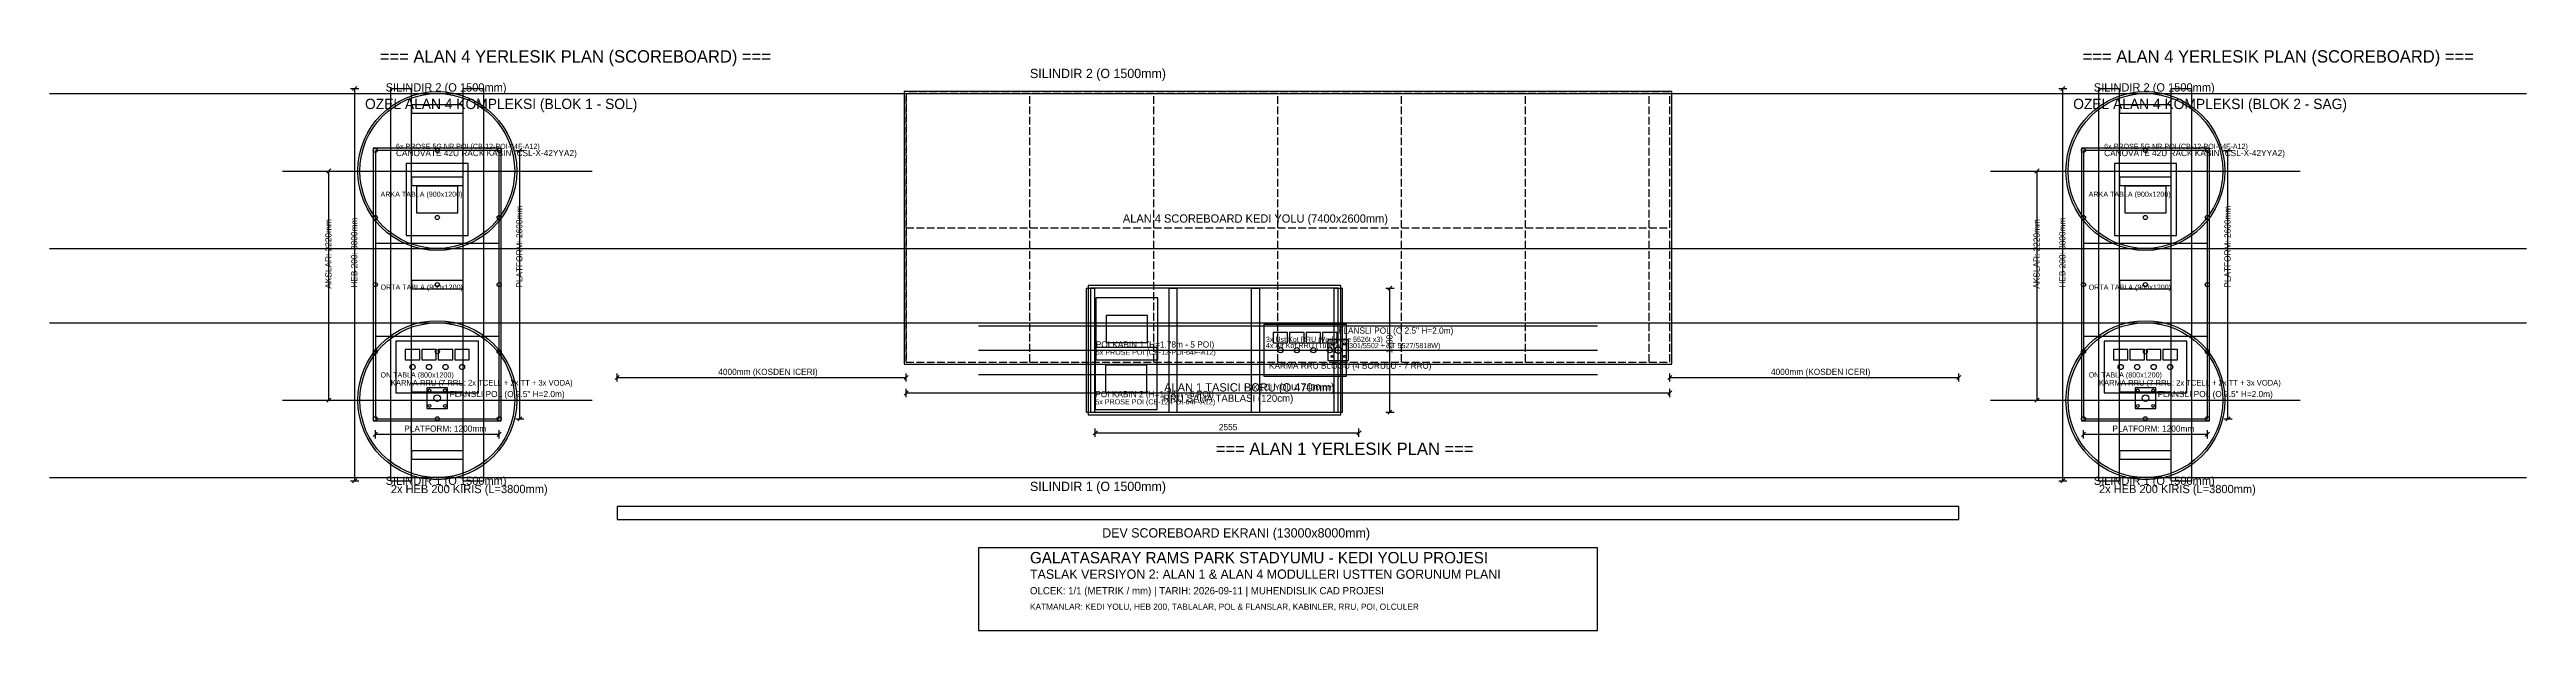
# Model space of a CAD drawing. Header units: millimetres. Extents: x -12000 to 12000, y -3900 to 1726.
import ezdxf

# ---------------------------------------------------------------- set-up
doc = ezdxf.new("R2010")
doc.units = ezdxf.units.MM
doc.linetypes.add('DASHED', pattern=[100, 75, -25])
for name, color, linetype in [('CELIK_KIRISLER_HEB200', 1, 'CONTINUOUS'), ('FLANSLI_POL_DONANIMI', 3, 'CONTINUOUS'), ('GUVENLIK_KORKULUKLARI', 2, 'CONTINUOUS'), ('KABINLER_42U_20U', 6, 'CONTINUOUS'), ('KEDI_YOLU_REFERANS', 8, 'DASHED'), ('OLCUKLER', 2, 'CONTINUOUS'), ('PLATFORM_TABLALARI', 7, 'CONTINUOUS'), ('POI_MODULLERI', 30, 'CONTINUOUS'), ('RRU_EKIPMANLARI', 5, 'CONTINUOUS'), ('TASICI_BORULAR_SILINDIRLER', 4, 'CONTINUOUS'), ('YAZILAR_ETIKETLER', 7, 'CONTINUOUS')]:
    doc.layers.add(name, color=color, linetype=linetype)

msp = doc.modelspace()

# ---------------------------------------------------------------- linework, layer by layer
at = {"layer": 'CELIK_KIRISLER_HEB200'}
for p, q in [((-8693, -2450), (-8693, 1350)), ((-8693, 1350), (-8493, 1350)), ((-8493, -2450), (-8493, 1350)), ((-7993, -2450), (-7993, 1350)), ((-7993, 1350), (-7793, 1350)), ((-7793, -2450), (-7793, 1350)), ((7858, -2450), (7858, 1350)), ((7858, 1350), (8058, 1350)), ((8058, -2450), (8058, 1350)), ((8558, -2450), (8558, 1350)), ((8558, 1350), (8758, 1350)), ((8758, -2450), (8758, 1350)), ((-7993, 1190), (-8493, 1190)), ((-8493, 1190), (-8493, 1110)), ((-8493, 1110), (-7993, 1110)), ((-7993, 1110), (-7993, 1190)), ((8558, 1190), (8058, 1190)), ((8058, 1190), (8058, 1110)), ((8058, 1110), (8558, 1110)), ((8558, 1110), (8558, 1190)), ((-7993, 490), (-8493, 490)), ((-8493, 490), (-8493, 410)), ((-7993, 410), (-7993, 490)), ((8558, 490), (8058, 490)), ((8058, 490), (8058, 410)), ((8558, 410), (8558, 490)), ((-8493, 410), (-7993, 410)), ((8058, 410), (8558, 410)), ((-7993, -510), (-8493, -510)), ((-8493, -510), (-8493, -590)), ((-8493, -590), (-7993, -590)), ((-7993, -590), (-7993, -510)), ((-1952.5, -1785.5), (-1952.5, -585.5)), ((-1952.5, -585.5), (-1872.5, -585.5)), ((-1872.5, -1785.5), (-1872.5, -585.5)), ((-1152.5, -1785.5), (-1152.5, -585.5)), ((-1152.5, -585.5), (-1072.5, -585.5)), ((-1072.5, -1785.5), (-1072.5, -585.5)), ((-352.5, -1785.5), (-352.5, -585.5)), ((-352.5, -585.5), (-272.5, -585.5)), ((-272.5, -1785.5), (-272.5, -585.5)), ((447.5, -1785.5), (447.5, -585.5)), ((447.5, -585.5), (527.5, -585.5)), ((527.5, -1785.5), (527.5, -585.5)), ((8558, -510), (8058, -510)), ((8058, -510), (8058, -590)), ((8058, -590), (8558, -590)), ((8558, -590), (8558, -510)), ((-7993, -1510), (-8493, -1510)), ((-8493, -1510), (-8493, -1590)), ((-8493, -1590), (-7993, -1590)), ((-7993, -1590), (-7993, -1510)), ((8558, -1510), (8058, -1510)), ((8058, -1510), (8058, -1590)), ((8058, -1590), (8558, -1590)), ((8558, -1590), (8558, -1510)), ((-1952.5, -1785.5), (-1872.5, -1785.5)), ((-1152.5, -1785.5), (-1072.5, -1785.5)), ((-352.5, -1785.5), (-272.5, -1785.5)), ((447.5, -1785.5), (527.5, -1785.5)), ((-7993, -2160), (-8493, -2160)), ((-8493, -2160), (-8493, -2240)), ((-7993, -2240), (-7993, -2160)), ((8558, -2160), (8058, -2160)), ((8058, -2160), (8058, -2240)), ((8558, -2240), (8558, -2160)), ((-8493, -2240), (-7993, -2240)), ((8058, -2240), (8558, -2240)), ((-8693, -2450), (-8493, -2450)), ((-7993, -2450), (-7793, -2450)), ((7858, -2450), (8058, -2450)), ((8558, -2450), (8758, -2450)), ((6500, -2700), (-6500, -2700)), ((-6500, -2700), (-6500, -2825)), ((-6500, -2825), (6500, -2825)), ((6500, -2825), (6500, -2700))]:
    msp.add_line(p, q, dxfattribs=at)
for centre in [(-8243, 550), (8308, 550), (-8243, -1670), (8308, -1670)]:
    msp.add_circle(centre, 770, dxfattribs=at)
at = {"layer": 'FLANSLI_POL_DONANIMI'}
for p, q in [((587.5, -1085.5), (387.5, -1085.5)), ((387.5, -1085.5), (387.5, -1285.5)), ((587.5, -1285.5), (587.5, -1085.5)), ((387.5, -1285.5), (587.5, -1285.5)), ((-8143, -1550), (-8343, -1550)), ((-8343, -1550), (-8343, -1750)), ((-8143, -1750), (-8143, -1550)), ((8408, -1550), (8208, -1550)), ((8208, -1550), (8208, -1750)), ((8408, -1750), (8408, -1550)), ((-8343, -1750), (-8143, -1750)), ((8208, -1750), (8408, -1750))]:
    msp.add_line(p, q, dxfattribs=at)
for centre, radius in [((427.5, -1125.5), 10), ((487.5, -1185.5), 31.8), ((547.5, -1125.5), 10), ((427.5, -1245.5), 10), ((547.5, -1245.5), 10), ((-8318, -1575), 14), ((-8243, -1650), 31.8), ((-8168, -1575), 14), ((8233, -1575), 14), ((8308, -1650), 31.8), ((8383, -1575), 14), ((-8318, -1725), 14), ((-8168, -1725), 14), ((8233, -1725), 14), ((8383, -1725), 14)]:
    msp.add_circle(centre, radius, dxfattribs=at)
at = {"layer": 'GUVENLIK_KORKULUKLARI'}
for p, q in [((3720, 1320), (-3720, 1320)), ((-3720, 1320), (-3720, -1320)), ((3720, -1320), (3720, 1320)), ((-7623, 770), (-8863, 770)), ((-8863, 770), (-8863, -1870)), ((-7623, -1870), (-7623, 770)), ((8928, 770), (7688, 770)), ((7688, 770), (7688, -1870)), ((8928, -1870), (8928, 770)), ((512.5, -560.5), (-1937.5, -560.5)), ((-1937.5, -560.5), (-1937.5, -1810.5)), ((512.5, -1810.5), (512.5, -560.5)), ((-3720, -1320), (3720, -1320)), ((-8863, -1870), (-7623, -1870)), ((-1937.5, -1810.5), (512.5, -1810.5)), ((7688, -1870), (8928, -1870))]:
    msp.add_line(p, q, dxfattribs=at)
for centre in [(-8843, 750), (-8243, 750), (-7643, 750), (7708, 750), (8308, 750), (8908, 750), (-8843, 100), (-8243, 100), (-7643, 100), (7708, 100), (8308, 100), (8908, 100), (-8843, -550), (-8243, -550), (-7643, -550), (7708, -550), (8308, -550), (8908, -550), (-8843, -1200), (-8243, -1200), (-7643, -1200), (7708, -1200), (8308, -1200), (8908, -1200), (-8843, -1850), (-8243, -1850), (-7643, -1850), (7708, -1850), (8308, -1850), (8908, -1850)]:
    msp.add_circle(centre, 20, dxfattribs=at)
at = {"layer": 'KABINLER_42U_20U'}
for p, q in [((-7943, 624), (-8543, 624)), ((-8543, 624), (-8543, -76)), ((-7943, -76), (-7943, 624)), ((8608, 624), (8008, 624)), ((8008, 624), (8008, -76)), ((8608, -76), (8608, 624)), ((-8543, -76), (-7943, -76)), ((8008, -76), (8608, -76)), ((-1262.7, -679.9), (-1862.7, -679.9)), ((-1862.7, -679.9), (-1862.7, -1279.9)), ((-1262.7, -1279.9), (-1262.7, -679.9)), ((-1267.3, -1160.6), (-1867.3, -1160.6)), ((-1867.3, -1160.6), (-1867.3, -1760.6)), ((-1267.3, -1760.6), (-1267.3, -1160.6)), ((-1862.7, -1279.9), (-1262.7, -1279.9)), ((-1867.3, -1760.6), (-1267.3, -1760.6))]:
    msp.add_line(p, q, dxfattribs=at)
at = {"layer": 'KEDI_YOLU_REFERANS'}
for p, q in [((3700, 1300), (-3700, 1300)), ((-3700, 1300), (-3700, -1300)), ((-3700, -1300), (-3700, 1300)), ((-2500, -1300), (-2500, 1300)), ((-1300, -1300), (-1300, 1300)), ((-100, -1300), (-100, 1300)), ((1100, -1300), (1100, 1300)), ((2300, -1300), (2300, 1300)), ((3500, -1300), (3500, 1300)), ((3700, -1300), (3700, 1300)), ((-3700, 0), (3700, 0)), ((-3700, -1300), (3700, -1300))]:
    msp.add_line(p, q, dxfattribs=at)
at = {"layer": 'OLCUKLER'}
for p, q in [((-9083, 1350), (-9003, 1350)), ((-9063, 1330), (-9023, 1370)), ((-9043, -2450), (-9043, 1350)), ((7468, 1350), (7548, 1350)), ((7488, 1330), (7528, 1370)), ((7508, -2450), (7508, 1350)), ((-7483, 750), (-7403, 750)), ((-7463, 730), (-7423, 770)), ((-7443, -1850), (-7443, 750)), ((9068, 750), (9148, 750)), ((9088, 730), (9128, 770)), ((9108, -1850), (9108, 750)), ((-9333, 550), (-9253, 550)), ((-9313, 530), (-9273, 570)), ((-9293, -1670), (-9293, 550)), ((7218, 550), (7298, 550)), ((7238, 530), (7278, 570)), ((7258, -1670), (7258, 550)), ((947.5, -585.5), (1027.5, -585.5)), ((967.5, -605.5), (1007.5, -565.5)), ((987.5, -1785.5), (987.5, -585.5)), ((-6520, -1470), (-6480, -1430)), ((-6500, -1490), (-6500, -1410)), ((-3720, -1470), (-3680, -1430)), ((-3700, -1490), (-3700, -1410)), ((3680, -1470), (3720, -1430)), ((3700, -1490), (3700, -1410)), ((6480, -1470), (6520, -1430)), ((6500, -1490), (6500, -1410)), ((-9333, -1670), (-9253, -1670)), ((-9313, -1690), (-9273, -1650)), ((-6500, -1450), (-3700, -1450)), ((-3720, -1620), (-3680, -1580)), ((-3700, -1640), (-3700, -1560)), ((-3700, -1600), (3700, -1600)), ((3680, -1620), (3720, -1580)), ((3700, -1450), (6500, -1450)), ((3700, -1640), (3700, -1560)), ((7218, -1670), (7298, -1670)), ((7238, -1690), (7278, -1650)), ((-7483, -1850), (-7403, -1850)), ((-7463, -1870), (-7423, -1830)), ((947.5, -1785.5), (1027.5, -1785.5)), ((967.5, -1805.5), (1007.5, -1765.5)), ((9068, -1850), (9148, -1850)), ((9088, -1870), (9128, -1830)), ((-8863, -2020), (-8823, -1980)), ((-8843, -2040), (-8843, -1960)), ((-8843, -2000), (-7643, -2000)), ((-7663, -2020), (-7623, -1980)), ((-7643, -2040), (-7643, -1960)), ((-1887.3, -2005.5), (-1847.3, -1965.5)), ((-1867.3, -2025.5), (-1867.3, -1945.5)), ((-1867.3, -1985.5), (687.5, -1985.5)), ((667.5, -2005.5), (707.5, -1965.5)), ((687.5, -2025.5), (687.5, -1945.5)), ((7688, -2020), (7728, -1980)), ((7708, -2040), (7708, -1960)), ((7708, -2000), (8908, -2000)), ((8888, -2020), (8928, -1980)), ((8908, -2040), (8908, -1960)), ((-9083, -2450), (-9003, -2450)), ((-9063, -2470), (-9023, -2430)), ((7468, -2450), (7548, -2450)), ((7488, -2470), (7528, -2430))]:
    msp.add_line(p, q, dxfattribs=at)
at = {"layer": 'PLATFORM_TABLALARI'}
for p, q in [((-7643, 750), (-8843, 750)), ((-8843, 750), (-8843, -1850)), ((-7643, -1850), (-7643, 750)), ((8908, 750), (7708, 750)), ((7708, 750), (7708, -1850)), ((8908, -1850), (8908, 750)), ((-8843, -150), (-7643, -150)), ((7708, -150), (8908, -150)), ((487.5, -585.5), (-1912.5, -585.5)), ((-1912.5, -585.5), (-1912.5, -1785.5)), ((487.5, -1785.5), (487.5, -585.5)), ((-8843, -1050), (-7643, -1050)), ((7708, -1050), (8908, -1050)), ((-8843, -1850), (-7643, -1850)), ((-1912.5, -1785.5), (487.5, -1785.5)), ((7708, -1850), (8908, -1850))]:
    msp.add_line(p, q, dxfattribs=at)
at = {"layer": 'POI_MODULLERI'}
for p, q in [((-8043, 404), (-8443, 404)), ((-8443, 404), (-8443, 144)), ((-8043, 144), (-8043, 404)), ((8508, 404), (8108, 404)), ((8108, 404), (8108, 144)), ((8508, 144), (8508, 404)), ((-8443, 144), (-8043, 144)), ((8108, 144), (8508, 144)), ((-1362.7, -849.9), (-1762.7, -849.9)), ((-1762.7, -849.9), (-1762.7, -1109.9)), ((-1362.7, -1109.9), (-1362.7, -849.9)), ((-1762.7, -1109.9), (-1362.7, -1109.9)), ((-1367.3, -1330.6), (-1767.3, -1330.6)), ((-1767.3, -1330.6), (-1767.3, -1590.6)), ((-1367.3, -1590.6), (-1367.3, -1330.6)), ((-1767.3, -1590.6), (-1367.3, -1590.6))]:
    msp.add_line(p, q, dxfattribs=at)
at = {"layer": 'RRU_EKIPMANLARI'}
for p, q in [((565.8, -935.5), (-234.2, -935.5)), ((-234.2, -935.5), (-234.2, -1435.5)), ((565.8, -1435.5), (565.8, -935.5)), ((-7843, -1098.4), (-8643, -1098.4)), ((-8643, -1098.4), (-8643, -1598.4)), ((-8413, -1178.4), (-8553, -1178.4)), ((-8553, -1178.4), (-8553, -1278.4)), ((-8413, -1278.4), (-8413, -1178.4)), ((-8253, -1178.4), (-8393, -1178.4)), ((-8393, -1178.4), (-8393, -1278.4)), ((-8253, -1278.4), (-8253, -1178.4)), ((-8093, -1178.4), (-8233, -1178.4)), ((-8233, -1178.4), (-8233, -1278.4)), ((-8093, -1278.4), (-8093, -1178.4)), ((-7933, -1178.4), (-8073, -1178.4)), ((-8073, -1178.4), (-8073, -1278.4)), ((-7933, -1278.4), (-7933, -1178.4)), ((-7843, -1598.4), (-7843, -1098.4)), ((-4.2, -1015.5), (-144.2, -1015.5)), ((-144.2, -1015.5), (-144.2, -1115.5)), ((-144.2, -1115.5), (-4.2, -1115.5)), ((-4.2, -1115.5), (-4.2, -1015.5)), ((155.8, -1015.5), (15.8, -1015.5)), ((15.8, -1015.5), (15.8, -1115.5)), ((15.8, -1115.5), (155.8, -1115.5)), ((155.8, -1115.5), (155.8, -1015.5)), ((315.8, -1015.5), (175.8, -1015.5)), ((175.8, -1015.5), (175.8, -1115.5)), ((175.8, -1115.5), (315.8, -1115.5)), ((315.8, -1115.5), (315.8, -1015.5)), ((475.8, -1015.5), (335.8, -1015.5)), ((335.8, -1015.5), (335.8, -1115.5)), ((335.8, -1115.5), (475.8, -1115.5)), ((475.8, -1115.5), (475.8, -1015.5)), ((8708, -1098.4), (7908, -1098.4)), ((7908, -1098.4), (7908, -1598.4)), ((8138, -1178.4), (7998, -1178.4)), ((7998, -1178.4), (7998, -1278.4)), ((8138, -1278.4), (8138, -1178.4)), ((8298, -1178.4), (8158, -1178.4)), ((8158, -1178.4), (8158, -1278.4)), ((8298, -1278.4), (8298, -1178.4)), ((8458, -1178.4), (8318, -1178.4)), ((8318, -1178.4), (8318, -1278.4)), ((8458, -1278.4), (8458, -1178.4)), ((8618, -1178.4), (8478, -1178.4)), ((8478, -1178.4), (8478, -1278.4)), ((8618, -1278.4), (8618, -1178.4)), ((8708, -1598.4), (8708, -1098.4)), ((-8553, -1278.4), (-8413, -1278.4)), ((-8393, -1278.4), (-8253, -1278.4)), ((-8233, -1278.4), (-8093, -1278.4)), ((-8073, -1278.4), (-7933, -1278.4)), ((-234.2, -1435.5), (565.8, -1435.5)), ((7998, -1278.4), (8138, -1278.4)), ((8158, -1278.4), (8298, -1278.4)), ((8318, -1278.4), (8458, -1278.4)), ((8478, -1278.4), (8618, -1278.4)), ((-8643, -1598.4), (-7843, -1598.4)), ((7908, -1598.4), (8708, -1598.4))]:
    msp.add_line(p, q, dxfattribs=at)
for centre in [(-74.2, -1185.5), (85.8, -1185.5), (245.8, -1185.5), (405.8, -1185.5), (-8483, -1348.4), (-8323, -1348.4), (-8163, -1348.4), (-8003, -1348.4), (8068, -1348.4), (8228, -1348.4), (8388, -1348.4), (8548, -1348.4)]:
    msp.add_circle(centre, 25, dxfattribs=at)
at = {"layer": 'TASICI_BORULAR_SILINDIRLER'}
for p, q in [((-12000, 1300), (12000, 1300)), ((-9743, 550), (-6743, 550)), ((6808, 550), (9808, 550)), ((-12000, -200), (12000, -200)), ((-12000, -920), (12000, -920)), ((-3000, -950.5), (3000, -950.5)), ((-3000, -1185.5), (3000, -1185.5)), ((-3000, -1420.5), (3000, -1420.5)), ((-9743, -1670), (-6743, -1670)), ((6808, -1670), (9808, -1670)), ((-12000, -2420), (12000, -2420))]:
    msp.add_line(p, q, dxfattribs=at)
for centre in [(-8243, 550), (8308, 550), (-8243, -1670), (8308, -1670)]:
    msp.add_circle(centre, 750, dxfattribs=at)
at = {"layer": 'YAZILAR_ETIKETLER'}
for p, q in [((3000, -3100), (-3000, -3100)), ((-3000, -3100), (-3000, -3900)), ((3000, -3900), (3000, -3100)), ((-3000, -3900), (3000, -3900))]:
    msp.add_line(p, q, dxfattribs=at)

# ---------------------------------------------------------------- texts
at = {"layer": 'CELIK_KIRISLER_HEB200'}
for s, height, p in [('2x HEB 200 KIRIS (L=3800mm)', 80, (-8693, -2570)), ('2x HEB 200 KIRIS (L=3800mm)', 80, (7858, -2570)), ('DEV SCOREBOARD EKRANI (13000x8000mm)', 90, (-1800, -3000))]:
    msp.add_text(s, height=height, dxfattribs=at).set_placement(p)
at = {"layer": 'FLANSLI_POL_DONANIMI'}
for p in [(487.5, -1025.5), (-8123, -1640), (8428, -1640)]:
    msp.add_text('FLANSLI POL (O 2.5" H=2.0m)', height=60, dxfattribs=at).set_placement(p)
at = {"layer": 'KABINLER_42U_20U'}
for s, p in [('CANOVATE 42U RACK KABIN (CSL-X-42YYA2)', (-8643, 694)), ('CANOVATE 42U RACK KABIN (CSL-X-42YYA2)', (7908, 694)), ('POI KABIN 1 (H=1.78m - 5 POI)', (-1862.7, -1159.9)), ('POI KABIN 2 (H=1.78m - 5 POI)', (-1867.3, -1640.6))]:
    msp.add_text(s, height=60, dxfattribs=at).set_placement(p)
at = {"layer": 'KEDI_YOLU_REFERANS'}
msp.add_text('ALAN 4 SCOREBOARD KEDI YOLU (7400x2600mm)', height=80, dxfattribs=at).set_placement((-1600, 50))
at = {"layer": 'OLCUKLER'}
for s, p in [('AKSLAR: 2220mm', (-9268, -590)), ('HEB 200: 3800mm', (-9018, -580)), ('PLATFORM: 2600mm', (-7418, -580)), ('AKSLAR: 2220mm', (7283, -590)), ('HEB 200: 3800mm', (7533, -580)), ('PLATFORM: 2600mm', (9133, -580)), ('1200', (1012.5, -1215.5))]:
    msp.add_text(s, height=60, rotation=90, dxfattribs=at).set_placement(p)
for s, p in [('4000mm (KOSDEN ICERI)', (-5520, -1425)), ('4000mm (KOSDEN ICERI)', (4680, -1425)), ('KEDI YOLU: 7400mm', (-340, -1575)), ('PLATFORM: 1200mm', (-8563, -1975)), ('2555', (-669.9, -1960.5)), ('PLATFORM: 1200mm', (7988, -1975))]:
    msp.add_text(s, height=60, dxfattribs=at).set_placement(p)
at = {"layer": 'PLATFORM_TABLALARI'}
for s, height, p in [('ARKA TABLA (900x1200)', 50, (-8793, 300)), ('ARKA TABLA (900x1200)', 50, (7758, 300)), ('ORTA TABLA (900x1200)', 50, (-8793, -600)), ('ORTA TABLA (900x1200)', 50, (7758, -600)), ('ON TABLA (800x1200)', 50, (-8793, -1450)), ('ON TABLA (800x1200)', 50, (7758, -1450)), ('RRU SAHA TABLASI (120cm)', 70, (-1212.5, -1685.5))]:
    msp.add_text(s, height=height, dxfattribs=at).set_placement(p)
at = {"layer": 'POI_MODULLERI'}
for s, p in [('6x PROSE 5G NR POI (CB-12-POI-64F-A12)', (-8643, 764)), ('6x PROSE 5G NR POI (CB-12-POI-64F-A12)', (7908, 764)), ('5x PROSE POI (CB-12-POI-64F-A12)', (-1862.7, -1229.9)), ('5x PROSE POI (CB-12-POI-64F-A12)', (-1867.3, -1710.6))]:
    msp.add_text(s, height=50, dxfattribs=at).set_placement(p)
at = {"layer": 'RRU_EKIPMANLARI'}
for s, height, p in [('4x Alt Kot RRU (Turkcell 5301/5502 + TT 5527/5818W)', 50, (-214.2, -1165.5)), ('3x Ust Kot RRU (Vodafone 5526t x3)', 50, (-214.2, -1105.5)), ('KARMA RRU BLOGU (4 BORULU - 7 RRU)', 60, (-184.2, -1365.5)), ('KARMA RRU (7 RRU: 2x TCELL + 2x TT + 3x VODA)', 55, (-8693, -1528.4)), ('KARMA RRU (7 RRU: 2x TCELL + 2x TT + 3x VODA)', 55, (7858, -1528.4))]:
    msp.add_text(s, height=height, dxfattribs=at).set_placement(p)
at = {"layer": 'TASICI_BORULAR_SILINDIRLER'}
for s, height, p in [('SILINDIR 2 (O 1500mm)', 90, (-2500, 1450)), ('SILINDIR 2 (O 1500mm)', 80, (-8743, 1320)), ('SILINDIR 2 (O 1500mm)', 80, (7808, 1320)), ('ALAN 1 TASICI BORU (O 470mm)', 80, (-1200, -1585.5)), ('SILINDIR 1 (O 1500mm)', 80, (-8743, -2490)), ('SILINDIR 1 (O 1500mm)', 90, (-2500, -2550)), ('SILINDIR 1 (O 1500mm)', 80, (7808, -2490))]:
    msp.add_text(s, height=height, dxfattribs=at).set_placement(p)
at = {"layer": 'YAZILAR_ETIKETLER'}
for s, height, p in [('=== ALAN 4 YERLESIK PLAN (SCOREBOARD) ===', 120, (-8800, 1600)), ('=== ALAN 4 YERLESIK PLAN (SCOREBOARD) ===', 120, (7700, 1600)), ('OZEL ALAN 4 KOMPLEKSI (BLOK 1 - SOL)', 100, (-8943, 1150)), ('OZEL ALAN 4 KOMPLEKSI (BLOK 2 - SAG)', 100, (7608, 1150)), ('=== ALAN 1 YERLESIK PLAN ===', 120, (-700, -2200)), ('TASLAK VERSIYON 2: ALAN 1 & ALAN 4 MODULLERI USTTEN GORUNUM PLANI', 90, (-2500, -3400)), ('GALATASARAY RAMS PARK STADYUMU - KEDI YOLU PROJESI', 110, (-2500, -3250)), ('OLCEK: 1/1 (METRIK / mm) | TARIH: 2026-09-11 | MUHENDISLIK CAD PROJESI', 70, (-2500, -3550)), ('KATMANLAR: KEDI YOLU, HEB 200, TABLALAR, POL & FLANSLAR, KABINLER, RRU, POI, OLCULER', 60, (-2500, -3700))]:
    msp.add_text(s, height=height, dxfattribs=at).set_placement(p)

doc.saveas('drawing.dxf')
